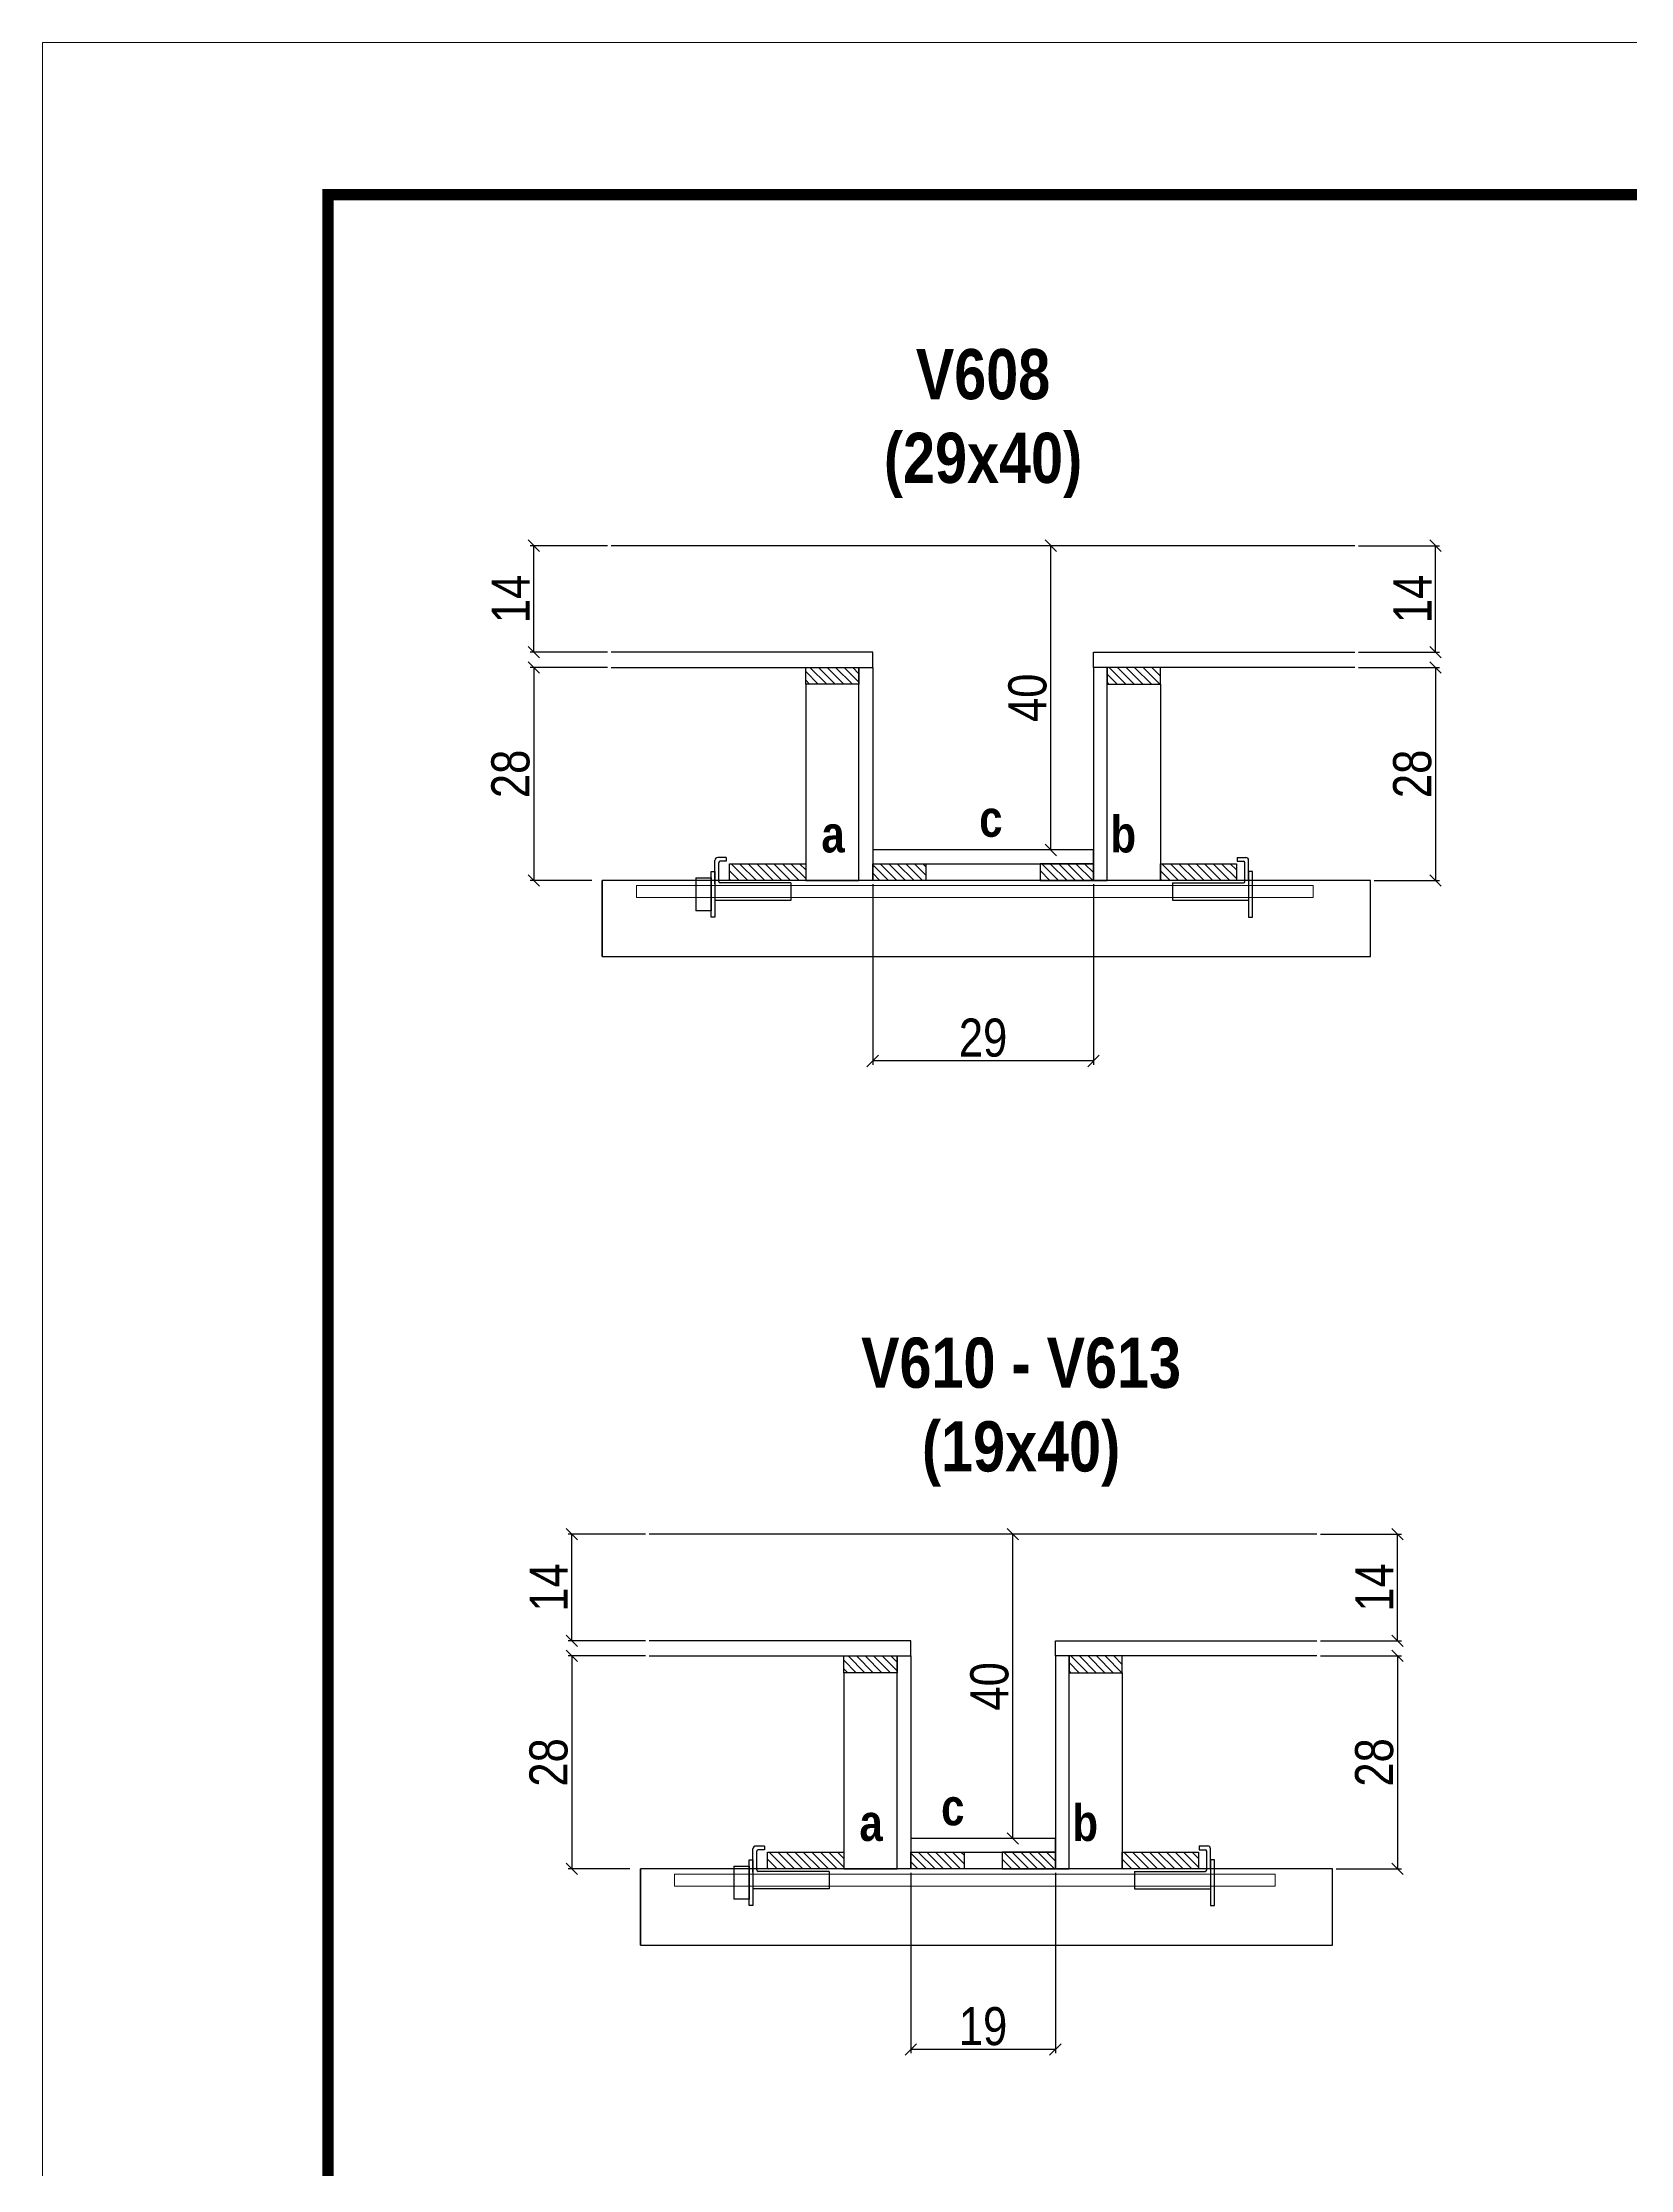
# Model space of a CAD drawing. Extents: x 3309 to 9590, y -2522 to 14608.
# Drawn here: x 8078 to 8495, y 12900 to 13459 of the extents above; entities that cross this region are included whole.
import ezdxf

# ---------------------------------------------------------------- set-up
doc = ezdxf.new("R2010")
doc.units = 0
doc.linetypes.add('DASHED', pattern=[0.75, 0.5, -0.25])
for name, color, linetype in [('barrote', 251, 'Continuous'), ('COTA', 241, 'Continuous'), ('detalhes', 4, 'Continuous'), ('NOMENCLATURA', 7, 'Continuous'), ('Painéis', 200, 'Continuous'), ('presilha', 1, 'Continuous'), ('SARR_2.2x10', 60, 'Continuous'), ('SARR_2.2x7', 40, 'Continuous'), ('SARR_3.5x7', 81, 'Continuous')]:
    doc.layers.add(name, color=color, linetype=linetype)
for name, color, linetype, lineweight in [('CONCRETO', 251, 'Continuous', 25), ('Folhas', 255, 'Continuous', 9), ('SARRAFO DE PRESSAO', 251, 'DASHED', 9), ('SCO-___-LAJ', 2, 'Continuous', 0)]:
    doc.layers.add(name, color=color, linetype=linetype, lineweight=lineweight)
doc.styles.add('COTA TECNICA 2X', font='techl___.ttf', dxfattribs={"height": 10})
doc.styles.add('TECNICA', font='techb___.ttf', dxfattribs={"height": 10})
doc.dimstyles.new('SECAO', dxfattribs={"dimscale": 0.333333, "dimtxt": 5, "dimasz": 9, "dimexe": 3, "dimexo": 3, "dimgap": 3, "dimtad": 1, "dimdec": 1, "dimlfac": 0.5, "dimzin": 12, "dimdsep": 46, "dimtxsty": 'COTA TECNICA 2X', "dimblk1": 'OBLIQUE', "dimblk2": 'OBLIQUE', "dimsah": 1, "dimcen": 0.9, "dimclrd": 4, "dimclre": 4, "dimclrt": 240, "dimadec": 1, "dimazin": 3, "dimtfac": 1, "dimtdec": 1, "dimtmove": 0, "dimatfit": 3, "dimfxl": 1, "dimtolj": 1, "dimtzin": 12, "dimarcsym": 0})
pattern_1 = [(135, (41541.551, -110533.0212), (-1.122532015, -1.122532015), [])]

# ---------------------------------------------------------------- blocks, each defined once
blk = doc.blocks.new('9999999999')
at = {"layer": 'Folhas'}
blk.add_lwpolyline([(98138.98, 34190.21), (99623.98, 34190.21), (99623.98, 35240.21), (98138.98, 35240.21)], close=True, dxfattribs=at)
at = {"layer": 'Folhas', "color": 30, "const_width": 3}
blk.add_lwpolyline([(98213.98, 34230.21), (99583.98, 34230.21), (99583.98, 35200.21), (98213.98, 35200.21)], close=True, dxfattribs=at)
blk = doc.blocks.new('_Oblique')
at = {"color": 0, "linetype": 'ByBlock', "lineweight": -2}
blk.add_line((-0.5, -0.5), (0.5, 0.5), dxfattribs=at)
blk = doc.blocks.new('*D90')
at = {"layer": 'COTA', "color": 4, "lineweight": -2, "transparency": 16777216}
for p, q in [((8296.01, 13238.02), (8296.01, 13190.55)), ((8354.01, 13238.02), (8354.01, 13190.55)), ((8354.01, 13191.55), (8296.01, 13191.55))]:
    blk.add_line(p, q, dxfattribs=at)
at = {"layer": 'Defpoints', "color": 0, "transparency": 16777216}
for p in [(8296.01, 13239.02), (8354.01, 13239.02), (8296.01, 13191.55)]:
    blk.add_point(p, dxfattribs=at)
at = {"layer": 'COTA', "color": 4, "lineweight": -2, "transparency": 16777216, "xscale": 3, "yscale": 3, "zscale": 3, "rotation": 180}
blk.add_blockref('_Oblique', (8296.01, 13191.55), dxfattribs=at)
at = {"layer": 'COTA', "color": 4, "lineweight": -2, "transparency": 16777216, "xscale": 3, "yscale": 3, "zscale": 3}
blk.add_blockref('_Oblique', (8354.01, 13191.55), dxfattribs=at)
at = {"layer": 'COTA', "color": 240, "transparency": 16777216, "insert": (8325.01, 13197.63), "char_height": 10, "attachment_point": 5, "style": 'COTA TECNICA 2X'}
blk.add_mtext('\\A1;29', dxfattribs=at)
blk = doc.blocks.new('PRESILHA METÁLICA 1')
at = {"layer": 'presilha'}
for p, q in [((7.5, 10.64), (7.5, 19.86)), ((12, 21), (8.64, 21)), ((9, 11.57), (9, 18.93)), ((12, 19.5), (9.57, 19.5)), ((12, 21), (12, 19.5)), ((0, 13), (6, 13)), ((0, 13), (0, 0)), ((6, 15.5), (7.5, 15.5)), ((6, -2.5), (6, 15.5)), ((6, 13), (6, 0)), ((7.5, 15.5), (7.5, -2.5)), ((37.5, 11), (9.57, 11)), ((37.5, 11), (37.5, 4.1)), ((6, 0), (0, 0)), ((37.5, 4.1), (7.5, 4.1)), ((7.5, -2.5), (6, -2.5))]:
    blk.add_line(p, q, dxfattribs=at)
for centre, radius, start, end in [((8.64, 19.86), 1.14, 90, 180), ((9.57, 18.93), 0.57, 90, 180), ((9.57, 11.57), 0.57, 180, 270)]:
    blk.add_arc(centre, radius, start, end, dxfattribs=at)
blk = doc.blocks.new('PRESILHA METÁLICA 2')
at = {"layer": 'presilha'}
for p, q in [((-5.25, 23.5), (-5.25, 22)), ((-5.25, 23.5), (-1.89, 23.5)), ((-5.25, 22), (-2.82, 22)), ((-2.25, 14.07), (-2.25, 21.43)), ((-0.75, 14.64), (-0.75, 22.36)), ((0.75, 18), (-0.75, 18)), ((-0.75, 18), (-0.75, 0)), ((0.75, 0), (0.75, 18)), ((-30.75, 13.5), (-30.75, 6.6)), ((-30.75, 13.5), (-2.82, 13.5)), ((-30.75, 6.6), (-0.75, 6.6)), ((-0.75, 0), (0.75, 0))]:
    blk.add_line(p, q, dxfattribs=at)
for centre, radius, start, end in [((-2.82, 21.43), 0.57, 0, 90), ((-1.89, 22.36), 1.14, 0, 90), ((-2.82, 14.07), 0.57, 270, 0)]:
    blk.add_arc(centre, radius, start, end, dxfattribs=at)
blk = doc.blocks.new('*D91')
at = {"layer": 'COTA', "color": 4, "lineweight": -2, "transparency": 16777216}
for p, q in [((8226.31, 13295.02), (8205.97, 13295.02)), ((8206.97, 13295.02), (8206.97, 13239.02)), ((8222.2, 13239.02), (8205.97, 13239.02))]:
    blk.add_line(p, q, dxfattribs=at)
at = {"layer": 'Defpoints', "color": 0, "transparency": 16777216}
for p in [(8227.31, 13295.02), (8206.97, 13239.02), (8223.2, 13239.02)]:
    blk.add_point(p, dxfattribs=at)
at = {"layer": 'COTA', "color": 4, "lineweight": -2, "transparency": 16777216, "xscale": 3, "yscale": 3, "zscale": 3}
for p, rotation in [((8206.97, 13295.02), 90), ((8206.97, 13239.02), 270)]:
    blk.add_blockref('_Oblique', p, dxfattribs=dict(at, rotation=rotation))
at = {"layer": 'COTA', "color": 240, "transparency": 16777216, "insert": (8200.87, 13267.02), "char_height": 10, "attachment_point": 5, "rotation": 90, "style": 'COTA TECNICA 2X'}
blk.add_mtext('\\A1;28', dxfattribs=at)
blk = doc.blocks.new('*D92')
at = {"layer": 'COTA', "color": 4, "lineweight": -2, "transparency": 16777216}
for p, q in [((8423.71, 13295.02), (8444.93, 13295.02)), ((8443.93, 13295.02), (8443.93, 13239.02)), ((8427.83, 13239.02), (8444.93, 13239.02))]:
    blk.add_line(p, q, dxfattribs=at)
at = {"layer": 'Defpoints', "color": 0, "transparency": 16777216}
for p in [(8422.71, 13295.02), (8426.83, 13239.02), (8443.93, 13239.02)]:
    blk.add_point(p, dxfattribs=at)
at = {"layer": 'COTA', "color": 4, "lineweight": -2, "transparency": 16777216, "xscale": 3, "yscale": 3, "zscale": 3}
for p, rotation in [((8443.93, 13295.02), 90), ((8443.93, 13239.02), 270)]:
    blk.add_blockref('_Oblique', p, dxfattribs=dict(at, rotation=rotation))
at = {"layer": 'COTA', "color": 240, "transparency": 16777216, "insert": (8437.84, 13267.02), "char_height": 10, "attachment_point": 5, "rotation": 90, "style": 'COTA TECNICA 2X'}
blk.add_mtext('\\A1;28', dxfattribs=at)
blk = doc.blocks.new('*D93')
at = {"layer": 'COTA', "color": 4, "lineweight": -2, "transparency": 16777216}
for p, q in [((8353.01, 13327.02), (8341.84, 13327.02)), ((8342.84, 13247.02), (8342.84, 13327.02)), ((8353.01, 13247.02), (8341.84, 13247.02))]:
    blk.add_line(p, q, dxfattribs=at)
at = {"layer": 'Defpoints', "color": 0, "transparency": 16777216}
for p in [(8342.84, 13327.02), (8354.01, 13327.02), (8354.01, 13247.02)]:
    blk.add_point(p, dxfattribs=at)
at = {"layer": 'COTA', "color": 4, "lineweight": -2, "transparency": 16777216, "xscale": 3, "yscale": 3, "zscale": 3}
for p, rotation in [((8342.84, 13327.02), 90), ((8342.84, 13247.02), 270)]:
    blk.add_blockref('_Oblique', p, dxfattribs=dict(at, rotation=rotation))
at = {"layer": 'COTA', "color": 240, "transparency": 16777216, "insert": (8336.73, 13287.02), "char_height": 10, "attachment_point": 5, "rotation": 90, "style": 'COTA TECNICA 2X'}
blk.add_mtext('\\A1;40', dxfattribs=at)
blk = doc.blocks.new('*D94')
at = {"layer": 'COTA', "color": 4, "lineweight": -2, "transparency": 16777216}
for p, q in [((8423.71, 13327.02), (8444.93, 13327.02)), ((8443.93, 13299.02), (8443.93, 13327.02)), ((8423.71, 13299.02), (8444.93, 13299.02))]:
    blk.add_line(p, q, dxfattribs=at)
at = {"layer": 'Defpoints', "color": 0, "transparency": 16777216}
for p in [(8422.71, 13327.02), (8443.93, 13327.02), (8422.71, 13299.02)]:
    blk.add_point(p, dxfattribs=at)
at = {"layer": 'COTA', "color": 4, "lineweight": -2, "transparency": 16777216, "xscale": 3, "yscale": 3, "zscale": 3}
for p, rotation in [((8443.93, 13327.02), 90), ((8443.93, 13299.02), 270)]:
    blk.add_blockref('_Oblique', p, dxfattribs=dict(at, rotation=rotation))
at = {"layer": 'COTA', "color": 240, "transparency": 16777216, "insert": (8437.86, 13313.02), "char_height": 10, "attachment_point": 5, "rotation": 90, "style": 'COTA TECNICA 2X'}
blk.add_mtext('\\A1;14', dxfattribs=at)
blk = doc.blocks.new('*D95')
at = {"layer": 'COTA', "color": 4, "lineweight": -2, "transparency": 16777216}
for p, q in [((8226.31, 13327.02), (8205.97, 13327.02)), ((8206.97, 13299.02), (8206.97, 13327.02)), ((8226.31, 13299.02), (8205.97, 13299.02))]:
    blk.add_line(p, q, dxfattribs=at)
at = {"layer": 'Defpoints', "color": 0, "transparency": 16777216}
for p in [(8206.97, 13327.02), (8227.31, 13327.02), (8227.31, 13299.02)]:
    blk.add_point(p, dxfattribs=at)
at = {"layer": 'COTA', "color": 4, "lineweight": -2, "transparency": 16777216, "xscale": 3, "yscale": 3, "zscale": 3}
for p, rotation in [((8206.97, 13327.02), 90), ((8206.97, 13299.02), 270)]:
    blk.add_blockref('_Oblique', p, dxfattribs=dict(at, rotation=rotation))
at = {"layer": 'COTA', "color": 240, "transparency": 16777216, "insert": (8200.89, 13313.02), "char_height": 10, "attachment_point": 5, "rotation": 90, "style": 'COTA TECNICA 2X'}
blk.add_mtext('\\A1;14', dxfattribs=at)
blk = doc.blocks.new('*D103')
at = {"layer": 'COTA', "color": 4, "lineweight": -2, "transparency": 16777216}
for p, q in [((8306.01, 12978.15), (8306.01, 12930.68)), ((8344.01, 12978.15), (8344.01, 12930.68)), ((8344.01, 12931.68), (8306.01, 12931.68))]:
    blk.add_line(p, q, dxfattribs=at)
at = {"layer": 'Defpoints', "color": 0, "transparency": 16777216}
for p in [(8306.01, 12979.15), (8344.01, 12979.15), (8306.01, 12931.68)]:
    blk.add_point(p, dxfattribs=at)
at = {"layer": 'COTA', "color": 4, "lineweight": -2, "transparency": 16777216, "xscale": 3, "yscale": 3, "zscale": 3, "rotation": 180}
blk.add_blockref('_Oblique', (8306.01, 12931.68), dxfattribs=at)
at = {"layer": 'COTA', "color": 4, "lineweight": -2, "transparency": 16777216, "xscale": 3, "yscale": 3, "zscale": 3}
blk.add_blockref('_Oblique', (8344.01, 12931.68), dxfattribs=at)
at = {"layer": 'COTA', "color": 240, "transparency": 16777216, "insert": (8325.01, 12937.76), "char_height": 10, "attachment_point": 5, "style": 'COTA TECNICA 2X'}
blk.add_mtext('\\A1;19', dxfattribs=at)
blk = doc.blocks.new('*D104')
at = {"layer": 'COTA', "color": 4, "lineweight": -2, "transparency": 16777216}
for p, q in [((8236.31, 13035.15), (8215.97, 13035.15)), ((8216.97, 13035.15), (8216.97, 12979.15)), ((8232.2, 12979.15), (8215.97, 12979.15))]:
    blk.add_line(p, q, dxfattribs=at)
at = {"layer": 'Defpoints', "color": 0, "transparency": 16777216}
for p in [(8237.31, 13035.15), (8216.97, 12979.15), (8233.2, 12979.15)]:
    blk.add_point(p, dxfattribs=at)
at = {"layer": 'COTA', "color": 4, "lineweight": -2, "transparency": 16777216, "xscale": 3, "yscale": 3, "zscale": 3}
for p, rotation in [((8216.97, 13035.15), 90), ((8216.97, 12979.15), 270)]:
    blk.add_blockref('_Oblique', p, dxfattribs=dict(at, rotation=rotation))
at = {"layer": 'COTA', "color": 240, "transparency": 16777216, "insert": (8210.87, 13007.15), "char_height": 10, "attachment_point": 5, "rotation": 90, "style": 'COTA TECNICA 2X'}
blk.add_mtext('\\A1;28', dxfattribs=at)
blk = doc.blocks.new('*D105')
at = {"layer": 'COTA', "color": 4, "lineweight": -2, "transparency": 16777216}
for p, q in [((8413.71, 13035.15), (8434.93, 13035.15)), ((8433.93, 13035.15), (8433.93, 12979.15)), ((8417.83, 12979.15), (8434.93, 12979.15))]:
    blk.add_line(p, q, dxfattribs=at)
at = {"layer": 'Defpoints', "color": 0, "transparency": 16777216}
for p in [(8412.71, 13035.15), (8416.83, 12979.15), (8433.93, 12979.15)]:
    blk.add_point(p, dxfattribs=at)
at = {"layer": 'COTA', "color": 4, "lineweight": -2, "transparency": 16777216, "xscale": 3, "yscale": 3, "zscale": 3}
for p, rotation in [((8433.93, 13035.15), 90), ((8433.93, 12979.15), 270)]:
    blk.add_blockref('_Oblique', p, dxfattribs=dict(at, rotation=rotation))
at = {"layer": 'COTA', "color": 240, "transparency": 16777216, "insert": (8427.84, 13007.15), "char_height": 10, "attachment_point": 5, "rotation": 90, "style": 'COTA TECNICA 2X'}
blk.add_mtext('\\A1;28', dxfattribs=at)
blk = doc.blocks.new('*D106')
at = {"layer": 'COTA', "color": 4, "lineweight": -2, "transparency": 16777216}
for p, q in [((8343.01, 13067.15), (8331.84, 13067.15)), ((8332.84, 12987.15), (8332.84, 13067.15)), ((8343.01, 12987.15), (8331.84, 12987.15))]:
    blk.add_line(p, q, dxfattribs=at)
at = {"layer": 'Defpoints', "color": 0, "transparency": 16777216}
for p in [(8332.84, 13067.15), (8344.01, 13067.15), (8344.01, 12987.15)]:
    blk.add_point(p, dxfattribs=at)
at = {"layer": 'COTA', "color": 4, "lineweight": -2, "transparency": 16777216, "xscale": 3, "yscale": 3, "zscale": 3}
for p, rotation in [((8332.84, 13067.15), 90), ((8332.84, 12987.15), 270)]:
    blk.add_blockref('_Oblique', p, dxfattribs=dict(at, rotation=rotation))
at = {"layer": 'COTA', "color": 240, "transparency": 16777216, "insert": (8326.73, 13027.15), "char_height": 10, "attachment_point": 5, "rotation": 90, "style": 'COTA TECNICA 2X'}
blk.add_mtext('\\A1;40', dxfattribs=at)
blk = doc.blocks.new('*D107')
at = {"layer": 'COTA', "color": 4, "lineweight": -2, "transparency": 16777216}
for p, q in [((8413.71, 13067.15), (8434.93, 13067.15)), ((8433.93, 13039.15), (8433.93, 13067.15)), ((8413.71, 13039.15), (8434.93, 13039.15))]:
    blk.add_line(p, q, dxfattribs=at)
at = {"layer": 'Defpoints', "color": 0, "transparency": 16777216}
for p in [(8412.71, 13067.15), (8433.93, 13067.15), (8412.71, 13039.15)]:
    blk.add_point(p, dxfattribs=at)
at = {"layer": 'COTA', "color": 4, "lineweight": -2, "transparency": 16777216, "xscale": 3, "yscale": 3, "zscale": 3}
for p, rotation in [((8433.93, 13067.15), 90), ((8433.93, 13039.15), 270)]:
    blk.add_blockref('_Oblique', p, dxfattribs=dict(at, rotation=rotation))
at = {"layer": 'COTA', "color": 240, "transparency": 16777216, "insert": (8427.86, 13053.15), "char_height": 10, "attachment_point": 5, "rotation": 90, "style": 'COTA TECNICA 2X'}
blk.add_mtext('\\A1;14', dxfattribs=at)
blk = doc.blocks.new('*D108')
at = {"layer": 'COTA', "color": 4, "lineweight": -2, "transparency": 16777216}
for p, q in [((8236.31, 13067.15), (8215.97, 13067.15)), ((8216.97, 13039.15), (8216.97, 13067.15)), ((8236.31, 13039.15), (8215.97, 13039.15))]:
    blk.add_line(p, q, dxfattribs=at)
at = {"layer": 'Defpoints', "color": 0, "transparency": 16777216}
for p in [(8216.97, 13067.15), (8237.31, 13067.15), (8237.31, 13039.15)]:
    blk.add_point(p, dxfattribs=at)
at = {"layer": 'COTA', "color": 4, "lineweight": -2, "transparency": 16777216, "xscale": 3, "yscale": 3, "zscale": 3}
for p, rotation in [((8216.97, 13067.15), 90), ((8216.97, 13039.15), 270)]:
    blk.add_blockref('_Oblique', p, dxfattribs=dict(at, rotation=rotation))
at = {"layer": 'COTA', "color": 240, "transparency": 16777216, "insert": (8210.89, 13053.15), "char_height": 10, "attachment_point": 5, "rotation": 90, "style": 'COTA TECNICA 2X'}
blk.add_mtext('\\A1;14', dxfattribs=at)

msp = doc.modelspace()

# ---------------------------------------------------------------- hatches: boundary and pattern name
at = {"layer": 'SARR_2.2x10'}
h = msp.add_hatch(dxfattribs=at)
h.set_pattern_fill('ANSI31', color=256, scale=0.5, angle=90)
h.set_pattern_definition([(135, (41451.951, -110273.1504), (-1.122532015, -1.122532015), [])])
h.paths.add_polyline_path([(8258.41, 13243.42), (8258.41, 13239.02), (8278.41, 13239.02), (8278.41, 13243.42)])
h = msp.add_hatch(dxfattribs=at)
h.set_pattern_fill('ANSI31', color=256, scale=0.5, angle=90)
h.set_pattern_definition([(135, (41565.151, -110273.1504), (-1.122532015, -1.122532015), [])])
h.paths.add_polyline_path([(8371.61, 13243.42), (8371.61, 13239.02), (8391.61, 13239.02), (8391.61, 13243.42)])
h = msp.add_hatch(dxfattribs=at)
h.set_pattern_fill('ANSI31', color=256, scale=0.5, angle=90)
h.set_pattern_definition([(135, (41461.951, -110533.0212), (-1.122532015, -1.122532015), [])])
h.paths.add_polyline_path([(8268.41, 12983.55), (8268.41, 12979.15), (8288.41, 12979.15), (8288.41, 12983.55)])
h = msp.add_hatch(dxfattribs=at)
h.set_pattern_fill('ANSI31', color=256, scale=0.5, angle=90)
h.set_pattern_definition([(135, (41555.151, -110533.0212), (-1.122532015, -1.122532015), [])])
h.paths.add_polyline_path([(8361.61, 12983.55), (8361.61, 12979.15), (8381.61, 12979.15), (8381.61, 12983.55)])
at = {"layer": 'SARR_2.2x7'}
h = msp.add_hatch(dxfattribs=at)
h.set_pattern_fill('ANSI31', color=256, scale=0.5, angle=90)
h.set_pattern_definition([(135, (41465.951, -110221.5504), (-1.122532015, -1.122532015), [])])
h.paths.add_polyline_path([(8292.41, 13295.02), (8292.41, 13290.62), (8278.41, 13290.62), (8278.41, 13295.02)])
h = msp.add_hatch(dxfattribs=at)
h.set_pattern_fill('ANSI31', color=256, scale=0.5, angle=90)
h.set_pattern_definition([(135, (41465.951, -110221.5504), (-1.122532015, -1.122532015), [])])
h.paths.add_polyline_path([(8357.61, 13295.02), (8357.61, 13290.62), (8371.61, 13290.62), (8371.61, 13295.02)])
h = msp.add_hatch(dxfattribs=at)
h.set_pattern_fill('ANSI31', color=256, scale=0.5, angle=90)
h.set_pattern_definition([(135, (41531.551, -110273.1504), (-1.122532015, -1.122532015), [])])
h.paths.add_polyline_path([(8310.01, 13239.02), (8310.01, 13243.42), (8296.01, 13243.42), (8296.01, 13239.02)])
h = msp.add_hatch(dxfattribs=at)
h.set_pattern_fill('ANSI31', color=256, scale=0.5, angle=90)
h.set_pattern_definition([(135, (41551.551, -110273.1504), (-1.122532015, -1.122532015), [])])
h.paths.add_polyline_path([(8340.01, 13243.42), (8340.01, 13239.02), (8354.01, 13239.02), (8354.01, 13243.42)])
h = msp.add_hatch(dxfattribs=at)
h.set_pattern_fill('ANSI31', color=256, scale=0.5, angle=90)
h.set_pattern_definition([(135, (41475.951, -110481.4212), (-1.122532015, -1.122532015), [])])
h.paths.add_polyline_path([(8302.41, 13035.15), (8302.41, 13030.75), (8288.41, 13030.75), (8288.41, 13035.15)])
h = msp.add_hatch(dxfattribs=at)
h.set_pattern_fill('ANSI31', color=256, scale=0.5, angle=90)
h.set_pattern_definition([(135, (41455.951, -110481.4212), (-1.122532015, -1.122532015), [])])
h.paths.add_polyline_path([(8347.61, 13035.15), (8347.61, 13030.75), (8361.61, 13030.75), (8361.61, 13035.15)])
h = msp.add_hatch(dxfattribs=at)
h.set_pattern_fill('ANSI31', color=256, scale=0.5, angle=90)
h.set_pattern_definition(pattern_1)
h.paths.add_polyline_path([(8320.01, 12979.15), (8320.01, 12983.55), (8306.01, 12983.55), (8306.01, 12979.15)])
h = msp.add_hatch(dxfattribs=at)
h.set_pattern_fill('ANSI31', color=256, scale=0.5, angle=90)
h.set_pattern_definition(pattern_1)
h.paths.add_polyline_path([(8330.01, 12983.55), (8330.01, 12979.15), (8344.01, 12979.15), (8344.01, 12983.55)])

# ---------------------------------------------------------------- linework, layer by layer
at = {"layer": 'barrote'}
for points in [[(8224.96, 13219.02), (8426.87, 13219.02), (8426.87, 13239.02), (8224.96, 13239.02)], [(8234.96, 12959.15), (8416.87, 12959.15), (8416.87, 12979.15), (8234.96, 12979.15)]]:
    msp.add_lwpolyline(points, close=True, dxfattribs=at)
at = {"layer": 'CONCRETO', "linetype": 'Continuous'}
for p, q in [((8422.71, 13327.02), (8227.31, 13327.02)), ((8412.71, 13067.15), (8237.31, 13067.15))]:
    msp.add_line(p, q, dxfattribs=at)
at = {"layer": 'detalhes', "color": 250}
for p, q in [((8224.96, 13219.02), (8224.96, 13239.02)), ((8234.96, 12959.15), (8234.96, 12979.15))]:
    msp.add_line(p, q, dxfattribs=at)
at = {"layer": 'Painéis', "linetype": 'Continuous', "elevation": 0}
for points in [[(8227.31, 13295.02), (8296.01, 13295.02), (8296.01, 13299.02), (8227.31, 13299.02)], [(8422.71, 13295.02), (8354.01, 13295.02), (8354.01, 13299.02), (8422.71, 13299.02)], [(8237.31, 13035.15), (8306.01, 13035.15), (8306.01, 13039.15), (8237.31, 13039.15)], [(8412.71, 13035.15), (8344.01, 13035.15), (8344.01, 13039.15), (8412.71, 13039.15)]]:
    msp.add_lwpolyline(points, dxfattribs=at)
at = {"layer": 'Painéis', "linetype": 'Continuous'}
for points in [[(8292.41, 13239.02), (8292.41, 13295.02), (8296.01, 13295.02), (8296.01, 13239.02)], [(8357.61, 13239.02), (8357.61, 13295.02), (8354.01, 13295.02), (8354.01, 13239.02)], [(8354.01, 13247.02), (8296.01, 13247.02), (8296.01, 13243.42), (8354.01, 13243.42)], [(8302.41, 12979.15), (8302.41, 13035.15), (8306.01, 13035.15), (8306.01, 12979.15)], [(8347.61, 12979.15), (8347.61, 13035.15), (8344.01, 13035.15), (8344.01, 12979.15)], [(8344.01, 12987.15), (8306.01, 12987.15), (8306.01, 12983.55), (8344.01, 12983.55)]]:
    msp.add_lwpolyline(points, close=True, dxfattribs=at)
at = {"layer": 'SARR_2.2x10'}
for points in [[(8258.41, 13243.42), (8278.41, 13243.42), (8278.41, 13239.02), (8258.41, 13239.02)], [(8371.61, 13243.42), (8391.61, 13243.42), (8391.61, 13239.02), (8371.61, 13239.02)], [(8268.41, 12983.55), (8288.41, 12983.55), (8288.41, 12979.15), (8268.41, 12979.15)], [(8361.61, 12983.55), (8381.61, 12983.55), (8381.61, 12979.15), (8361.61, 12979.15)]]:
    msp.add_lwpolyline(points, close=True, dxfattribs=at)
at = {"layer": 'SARR_2.2x7', "elevation": 0}
for points in [[(8278.41, 13295.02), (8292.41, 13295.02), (8292.41, 13290.62), (8278.41, 13290.62)], [(8371.61, 13295.02), (8357.61, 13295.02), (8357.61, 13290.62), (8371.61, 13290.62)], [(8288.41, 13035.15), (8302.41, 13035.15), (8302.41, 13030.75), (8288.41, 13030.75)], [(8361.61, 13035.15), (8347.61, 13035.15), (8347.61, 13030.75), (8361.61, 13030.75)]]:
    msp.add_lwpolyline(points, close=True, dxfattribs=at)
at = {"layer": 'SARR_2.2x7'}
for points in [[(8296.01, 13243.42), (8310.01, 13243.42), (8310.01, 13239.02), (8296.01, 13239.02)], [(8354.01, 13243.42), (8340.01, 13243.42), (8340.01, 13239.02), (8354.01, 13239.02)], [(8306.01, 12983.55), (8320.01, 12983.55), (8320.01, 12979.15), (8306.01, 12979.15)], [(8344.01, 12983.55), (8330.01, 12983.55), (8330.01, 12979.15), (8344.01, 12979.15)]]:
    msp.add_lwpolyline(points, close=True, dxfattribs=at)
at = {"layer": 'SARR_3.5x7'}
for points in [[(8292.41, 13290.62), (8278.41, 13290.62), (8278.41, 13239.02), (8292.41, 13239.02)], [(8357.61, 13290.62), (8371.61, 13290.62), (8371.61, 13239.02), (8357.61, 13239.02)], [(8302.41, 13030.75), (8288.41, 13030.75), (8288.41, 12979.15), (8302.41, 12979.15)], [(8347.61, 13030.75), (8361.61, 13030.75), (8361.61, 12979.15), (8347.61, 12979.15)]]:
    msp.add_lwpolyline(points, close=True, dxfattribs=at)
at = {"layer": 'SCO-___-LAJ', "color": 1}
for points in [[(8233.96, 13237.69), (8411.79, 13237.69), (8411.79, 13234.49), (8233.96, 13234.49)], [(8243.96, 12977.82), (8401.79, 12977.82), (8401.79, 12974.62), (8243.96, 12974.62)]]:
    msp.add_lwpolyline(points, close=True, dxfattribs=at)

# ---------------------------------------------------------------- block references
at = {"layer": 'presilha', "xscale": 0.6666666666666666, "yscale": 0.6666666666666666, "zscale": 0.6666666666666666}
for name, p in [('PRESILHA METÁLICA 1', (8249.54, 13231.05)), ('PRESILHA METÁLICA 2', (8395.29, 13229.39)), ('PRESILHA METÁLICA 1', (8259.54, 12971.18)), ('PRESILHA METÁLICA 2', (8385.29, 12969.52))]:
    msp.add_blockref(name, p, dxfattribs=at)
at = {"layer": 'SARRAFO DE PRESSAO', "color": 6, "linetype": 'ByBlock'}
msp.add_blockref('9999999999', (-90061.11, -21780.92), dxfattribs=at)

# ---------------------------------------------------------------- texts
at = {"layer": 'detalhes', "style": 'TECNICA'}
for s, p in [('c', (8324, 13250.49)), ('a', (8282.54, 13246.38)), ('b', (8358.51, 13246.37)), ('c', (8314, 12990.62)), ('b', (8348.51, 12986.5)), ('a', (8292.54, 12986.51))]:
    msp.add_text(s, height=9.6, dxfattribs=at).set_placement(p)
at = {"layer": 'NOMENCLATURA', "char_height": 13.2, "attachment_point": 2, "style": 'TECNICA'}
for s, insert in [('V608\\P(29x40)', (8325.01, 13378.71)), ('V610 - V613\\P(19x40)', (8335.01, 13118.84))]:
    msp.add_mtext_dynamic_manual_height_columns(s, width=300.2766, gutter_width=1, heights=[0], dxfattribs=dict(at, insert=insert))

# ---------------------------------------------------------------- dimensions: what is measured, and where the dimension line sits
at = {"layer": 'COTA'}
for base, p1, p2, picture, middle in [((8206.97, 13327.02), (8227.31, 13299.02), (8227.31, 13327.02), '*D95', (8200.89, 13313.02)), ((8443.93, 13327.02), (8422.71, 13299.02), (8422.71, 13327.02), '*D94', (8437.86, 13313.02)), ((8206.97, 13239.02, 0), (8227.31, 13295.02), (8223.2, 13239.02, 0), '*D91', (8200.87, 13267.02, 0)), ((8443.93, 13239.02, 0), (8422.71, 13295.02), (8426.83, 13239.02, 0), '*D92', (8437.84, 13267.02, 0)), ((8216.97, 13067.15), (8237.31, 13039.15), (8237.31, 13067.15), '*D108', (8210.89, 13053.15)), ((8433.93, 13067.15), (8412.71, 13039.15), (8412.71, 13067.15), '*D107', (8427.86, 13053.15)), ((8216.97, 12979.15, 0), (8237.31, 13035.15), (8233.2, 12979.15, 0), '*D104', (8210.87, 13007.15, 0)), ((8433.93, 12979.15, 0), (8412.71, 13035.15), (8416.83, 12979.15, 0), '*D105', (8427.84, 13007.15, 0))]:
    dim = msp.add_linear_dim(base=base, p1=p1, p2=p2, angle=90, dimstyle='SECAO', dxfattribs=at)
    dim.commit()
    dim.dimension.update_dxf_attribs({"geometry": picture, "text_midpoint": middle})
for base, p1, p2, angle, picture, middle in [((8342.84, 13327.02), (8354.01, 13247.02), (8354.01, 13327.02), 90, '*D93', (8342.84, 13287.02)), ((8296.01, 13191.55), (8354.01, 13239.02), (8296.01, 13239.02), 180, '*D90', (8325.01, 13191.55)), ((8332.84, 13067.15), (8344.01, 12987.15), (8344.01, 13067.15), 90, '*D106', (8332.84, 13027.15)), ((8306.01, 12931.68), (8344.01, 12979.15), (8306.01, 12979.15), 180, '*D103', (8325.01, 12931.68))]:
    dim = msp.add_linear_dim(base=base, p1=p1, p2=p2, angle=angle, dimstyle='SECAO', dxfattribs=at)
    dim.commit()
    dim.dimension.update_dxf_attribs({"geometry": picture, "text_midpoint": middle, "dimtype": 160})

doc.saveas('drawing.dxf')
